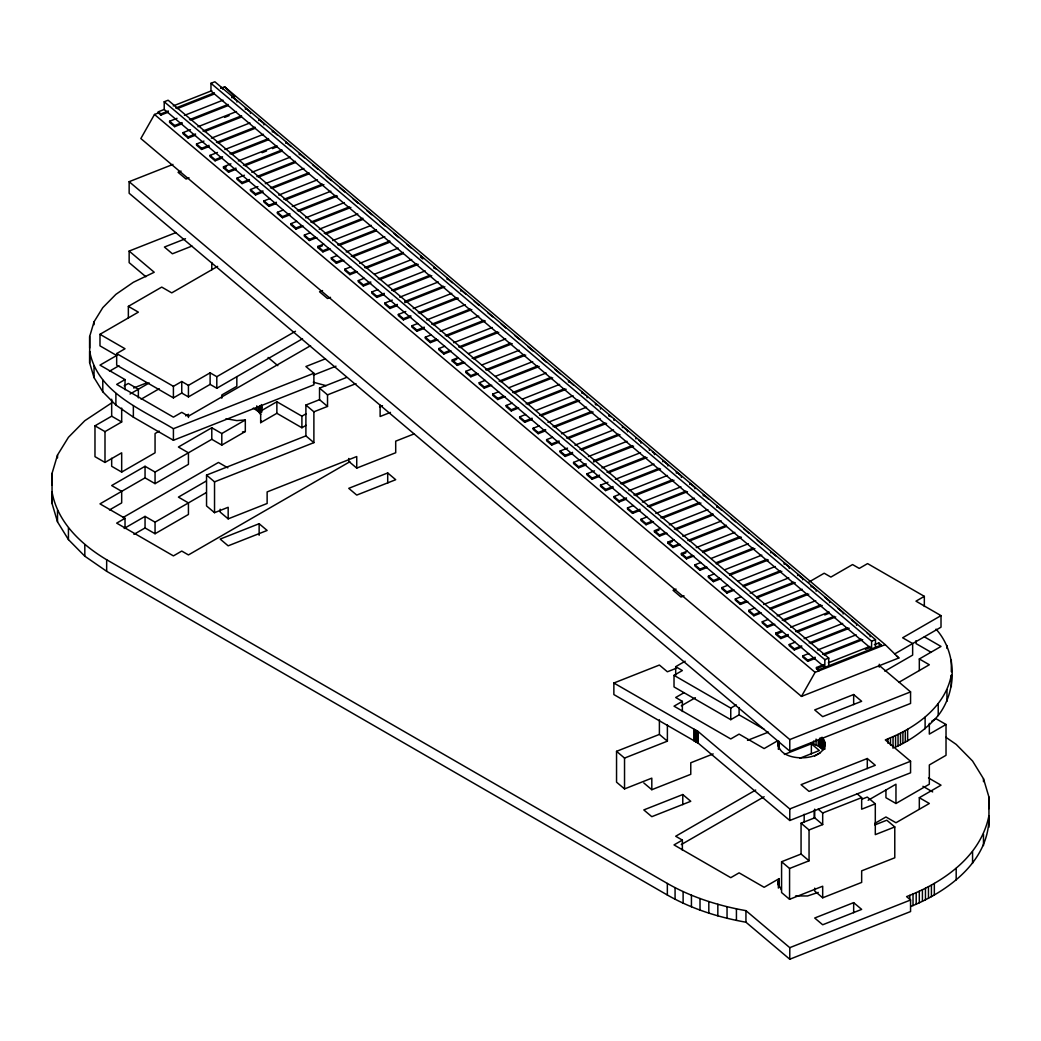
<?xml version="1.0" encoding="UTF-8"?>
<svg xmlns="http://www.w3.org/2000/svg" width="1041" height="1041" viewBox="0 0 1041 1041"><rect width="100%" height="100%" fill="white"/><g stroke="black" fill="none" stroke-linecap="round" stroke-linejoin="round"><path stroke-width="1.5" d="M910.888 906.451C949.028 890.771 989.874 860.517 988.95 815.663C980.739 856.548 943.393 882.313 906.581 896.626L910.563 899.997L910.563 911.552L789.781 959.229L745.942 922.209C718.55 917.355 691.562 908.871 667.346 895.013L106.663 571.301L84.815 556.206L68.433 539.589L57.515 521.879L52.05 503.519L52.05 473.382L57.515 455.021L68.433 437.311L84.815 420.694L112.233 402.516M325.469 358.794L305.898 366.523L313.888 373.264L313.888 384.832L173.418 440.278L133.365 417.155L115.889 405.079L102.786 391.78L94.041 377.61L89.669 362.932L89.669 336.503L94.041 321.812L102.786 307.655L115.889 294.356L133.365 282.28L154.224 272.248L129.149 251.063L175.955 232.585M206.547 475.099L214.537 481.853L313.888 442.633L305.898 435.88L206.547 475.099L206.547 505.939L214.537 512.679L228.174 507.292L228.174 518.86L267.134 503.48L267.134 491.925L356.738 456.544L356.738 468.112L395.71 452.731L395.697 441.163L414.37 433.798M214.537 512.679L214.537 481.853M220.171 509.218L220.171 512.107L228.174 518.86M305.898 435.88L305.898 405.053L319.535 399.666L327.525 406.419L313.888 411.807L305.898 405.053M313.888 442.633L313.888 411.807M348.748 458.469L348.748 461.358L356.738 468.112M380.121 405.131L380.121 416.491L390.466 412.405M713.176 753.918L690.769 762.767L690.769 774.322L651.809 789.703L651.809 778.148L624.535 788.909L616.545 782.168L616.545 751.329L659.395 734.412L667.385 741.166L624.535 758.082L616.545 751.329M951.331 686.631L951.331 675.075C945.814 703.976 920.986 723.638 895.559 735.558L895.559 747.113C911.786 739.683 926.464 728.921 938.227 715.492C957.317 690.977 957.056 652.382 936.041 629.141M988.95 827.231L988.95 797.081L983.485 778.72L972.567 761.023L956.185 744.393L945.905 737.288M778.369 749.351L778.408 741.543C775.311 765.773 837.537 761.765 822 737.236L822 748.804L822.95 749.845L822.95 738.29M682.362 850.211L682.362 840.1L674.021 844.915L730.756 877.667L739.097 872.852L764.133 887.296L779.123 878.643L778.03 883.562L781.323 889.782M306.067 425.34L301.903 427.76L276.867 413.303L260.666 422.659L261.369 421.032M158.961 112.701L154.484 114.471L140.847 138.544L801.466 696.416L898.864 657.964L885.227 644.652L224.609 86.793L221.629 87.964M801.466 696.416L815.103 672.343L885.227 644.652M128.355 317.921L128.355 306.366L161.732 287.095L171.739 292.872L217.634 266.379M116.67 355.501L99.988 345.859L99.988 334.304L138.362 312.144L128.355 306.366M302.515 338.767L216.801 388.254L210.126 384.402L188.434 396.92L181.759 393.069L173.405 397.883L116.67 365.131L116.67 353.576L125.024 348.748L99.988 334.304M117.62 354.955L99.988 365.131L125.024 379.588L125.024 389.698M109.474 371.208L118.973 365.729M125.024 379.588L116.67 384.402L173.418 417.155L181.759 412.34L188.434 416.192L310.569 345.677M124.178 385.847L128.355 383.439L138.362 389.217L138.362 397.883M130.021 394.032L149.214 382.958M111.673 458.261L111.673 466.29L121.68 472.067L121.68 452.809L104.998 462.438L94.978 456.661L94.978 425.821L111.673 416.192L121.68 421.969L121.68 408.098M141.147 399.171L159.221 388.735M116.67 353.576L173.405 386.328L181.759 381.513L188.434 385.365L210.126 372.834L216.801 376.686L295.488 331.259M94.978 425.821L104.998 431.612L121.68 421.969M159.221 431.13L155.057 433.537L155.057 452.809L121.68 472.067M185.649 415.866L188.434 414.266L188.434 417.48M226.027 418.69L236.788 420.59L245.312 419.965L245.312 431.521L221.798 445.093L211.791 439.315L155.057 472.067L145.05 466.29L111.673 485.561L121.68 491.339L121.68 502.907L109.474 509.947M245.312 419.965L221.798 433.537L211.791 427.76L178.414 447.018L188.434 452.809L188.434 464.364L155.057 483.636L145.05 477.858L99.988 503.87L125.024 518.314L125.024 528.438M306.067 413.784L301.903 416.192L276.867 401.748L260.666 411.104L261.707 407.825L261.369 404.572M122.916 517.611L218.467 462.438L227.81 467.838M125.024 518.314L116.67 523.129L173.418 555.894L181.759 551.066L188.434 554.931L349.867 461.723M124.191 528.438L145.05 516.388L155.057 522.166L206.235 492.627M206.235 481.059L178.414 497.117L188.434 502.907L188.434 514.462L155.057 533.734L145.05 527.956L133.925 534.371M808.74 582.153L824.199 573.227L830.874 577.078L852.566 564.56L859.241 568.412L867.582 563.597L924.33 596.35L924.33 606.461M675.687 675.349L675.687 666.682L685.173 661.204M764.133 729.299L739.097 714.855L730.756 719.669L674.021 686.917L674.021 675.349L682.362 670.534L675.687 666.682M684.119 692.642L675.687 697.509L682.362 701.361L682.362 711.484M682.362 701.361L674.021 706.175L730.756 738.941L739.097 734.113L764.133 748.57L777.757 740.698M681.308 705.824L695.349 697.717M674.021 675.349L730.756 708.101L736.312 704.9M924.33 596.35L915.976 601.164L941.012 615.621L941.012 627.176L894.57 653.995M941.012 615.621L902.625 637.782L912.645 643.559L912.645 655.114L884.837 671.172M919.32 670.534L919.32 658.966L941.012 646.448L924.33 636.819M898.734 682.415L929.327 664.757L919.32 658.966M755.701 790.041L675.687 836.248L682.362 840.1M814.674 756L820.282 752.76M681.308 844.563L764.133 796.742M931.838 721.114L936.002 718.706L946.022 724.484L946.022 755.311L929.327 764.953L929.327 784.211L895.963 803.483L885.943 797.705L885.943 789.677M946.022 724.484L929.327 734.113L929.327 723.326M868.142 800.269L895.963 784.211L895.963 803.483M874.817 823.392L885.943 816.977L895.963 822.754L929.327 803.483L919.32 797.705L919.32 809.26M919.32 797.705L941.012 785.174L928.494 777.952M818.239 892.41L807.543 895.963L795.571 895.95M676.429 668.218L667.385 671.783L659.395 665.043L613.865 683.013L613.865 694.568L698.134 743.105L789.781 820.49L910.563 772.812L910.563 761.257L885.305 739.93L895.559 735.558M164.218 101.771L824.836 659.63L824.836 667.346L164.218 109.474L164.218 101.771L168.121 100.222L828.74 658.094L828.74 665.798M210.972 83.306L871.59 641.178L871.59 648.881L210.972 91.022L210.972 83.306L214.875 81.771L875.494 639.642L875.494 647.346M168.33 112.142L160.9 115.07L158.375 112.935L158.375 111.777L164.309 109.435M173.222 105.922L211.804 90.684M158.375 111.777L160.9 113.911L168.33 110.984M175.747 108.056L214.342 92.831M177.23 108.628L214.342 93.976M182.071 123.749L174.654 126.677L169.592 122.409L169.592 121.25L177.009 118.323M184.426 115.395L223.021 100.157M169.592 121.25L174.654 125.519L182.071 122.591M189.488 119.663L228.083 104.438M190.971 120.236L228.083 105.583M195.552 135.135L188.135 138.063L183.073 133.795L183.073 132.636L190.49 129.709M197.907 126.768L236.502 111.543M224.622 117.386L229.085 115.629M183.073 132.636L188.135 136.905L195.552 133.977M202.969 131.049L241.564 115.811M204.452 131.621L241.564 116.969M209.033 146.521L201.603 149.449L196.541 145.167L196.541 144.009L203.971 141.082M211.388 138.154L249.983 122.929M196.541 144.009L201.603 148.29L209.033 145.363M216.45 142.435L255.045 127.197M217.933 142.994L255.045 128.355M879.515 665.68L910.563 691.888L910.563 703.456L789.781 751.121L129.149 193.262L129.149 181.694L172.936 164.413M222.514 157.894L215.084 160.821L210.022 156.553L210.022 155.395L217.452 152.467M224.869 149.54L263.464 134.302M181.056 171.114L178.05 172.299L186.053 179.052L189.046 177.868M210.022 155.395L215.084 159.676L222.514 156.749M229.931 153.808L268.526 138.583M231.414 154.38L268.526 139.741M235.982 169.28L228.565 172.207L223.503 167.939L223.503 166.781L230.92 163.853M238.35 160.926L276.932 145.688M223.503 167.939L226.47 166.768M262.098 152.702L266.548 150.945M272.482 148.603L276.932 146.846M223.503 166.781L228.565 171.049L235.982 168.121M243.412 165.194L281.994 149.956M244.895 165.766L281.994 151.114M249.463 180.666L242.046 183.593L236.984 179.312L236.984 178.167L244.401 175.226M251.831 172.299L290.413 157.074M236.984 178.167L242.046 182.435L249.463 179.507M256.893 176.58L295.475 161.342M258.376 177.152L295.475 162.5M262.944 192.051L255.526 194.979L250.465 190.698L250.465 189.54L257.882 186.612M265.299 183.684L303.894 168.447M250.465 189.54L255.526 193.821L262.944 190.893M270.361 187.966L308.956 172.728M271.844 188.525L308.956 173.886M276.425 203.424L269.007 206.352L263.946 202.084L263.946 200.926L269.879 198.584M278.78 195.07L317.375 179.833M263.946 200.926L269.007 205.194L276.425 202.266M283.842 199.338L322.437 184.114M185.493 238.727L164.413 247.042L172.403 253.796L191.973 246.066M285.325 199.911L323.92 184.673M289.905 214.81L282.475 217.738L277.413 213.47L277.413 212.312L283.36 209.97M292.261 206.456L330.856 191.219M277.413 212.312L282.475 216.58L289.905 213.652M297.323 210.724L335.918 195.487M298.806 211.297L337.401 196.059M303.386 226.196L295.956 229.124L290.894 224.843L290.894 223.685L296.841 221.343M305.742 217.829L344.337 202.605M290.894 223.685L295.956 227.966L301.903 225.624M310.804 222.11L349.399 206.873M312.287 222.683L350.882 207.445M316.854 237.569L309.437 240.51L304.375 236.229L304.375 235.071L310.309 232.729M319.223 229.215L357.818 213.978M304.375 235.071L309.437 239.352L315.371 237.01M324.285 233.483L362.867 218.259M325.768 234.056L362.867 219.417M330.335 248.955L322.918 251.883L317.856 247.615L317.856 246.457L323.79 244.114M332.704 240.601L371.286 225.363M317.856 247.615L322.307 245.858M317.856 246.457L322.918 250.725L328.852 248.383M337.765 244.869L376.348 229.645M339.249 245.442L376.348 230.79M343.816 260.341L336.399 263.269L331.337 258.988L331.337 257.843L337.271 255.5M346.172 251.974L384.767 236.749M331.337 257.843L336.399 262.111L342.333 259.769M351.233 256.255L389.828 241.018M352.73 256.828L389.828 242.176M357.297 271.727L349.88 274.655L344.818 270.374L344.818 269.216L350.752 266.873M359.652 263.36L398.248 248.122M344.818 269.216L349.88 273.497L355.814 271.154M364.714 267.641L403.309 252.403M366.198 268.201L403.309 253.562M322.528 290.582L319.535 291.766L327.525 298.52L330.517 297.336M370.778 283.1L363.348 286.028L358.299 281.76L358.299 280.602L364.233 278.259M374.617 274.16L411.729 259.508M358.299 280.602L363.348 284.883L370.778 281.942M378.195 279.014L416.79 263.789M379.679 279.587L418.274 264.349M384.259 294.486L376.829 297.414L371.767 293.146L371.767 291.987L377.714 289.645M388.098 285.546L425.209 270.894M133.677 388.007L147.275 382.646M371.767 291.987L376.829 296.256L384.259 293.328M391.676 290.4L430.271 275.162M393.16 290.973L431.755 275.735M397.363 305.547L389.933 308.487L384.884 304.206L384.884 303.048L392.301 300.12M399.718 297.192L438.313 281.955M384.884 303.048L389.933 307.329L397.363 304.401M404.78 301.474L443.375 286.236M404.78 302.619L444.858 286.809M410.844 316.932L403.414 319.86L398.352 315.592L398.352 314.434L405.782 311.506M413.199 308.578L451.794 293.341M398.352 314.434L403.414 318.702L410.844 315.774M418.261 312.847L456.856 297.622M419.744 313.419L458.339 298.181M424.312 328.318L416.894 331.246L411.833 326.978L411.833 325.82L417.766 323.478M426.68 319.964L465.275 304.727M411.833 325.82L416.894 330.088L424.312 327.16M431.742 324.232L470.337 308.995M433.225 324.805L471.82 309.567M89.669 362.932L89.669 351.364C97.49 392.652 141.628 409.425 173.418 428.71L313.888 373.264M313.419 375.111L335.996 366.198M437.793 339.704L430.375 342.632L425.314 338.351L425.314 337.193L431.247 334.851M440.161 331.337L478.743 316.113M425.314 337.193L430.375 341.474L436.309 339.132M445.223 335.618L483.805 320.381M446.706 336.191L485.288 320.953M319.535 399.666L319.535 388.111L346.51 377.467M451.274 351.077L443.856 354.005L438.795 349.737L438.795 348.579L444.728 346.237M453.642 342.723L492.224 327.486M319.535 388.111L327.525 394.864L355.996 383.622M438.795 348.579L443.856 352.86L449.79 350.518M458.691 346.991L497.286 331.767M460.187 347.564L498.769 332.339M464.754 362.463L457.337 365.391L452.275 361.123L452.275 359.965L458.209 357.623M468.593 353.524L505.705 338.872M452.275 361.123L456.726 359.366M452.275 359.965L457.337 364.233L463.271 361.891M472.172 358.377L510.767 343.14M473.655 358.95L512.25 343.712M478.235 373.849L470.805 376.777L465.756 372.496L465.756 371.351L471.69 369.008M482.074 364.897L519.186 350.257M379.523 406.823L382.476 405.652M465.756 371.351L470.805 375.619L476.752 373.277M485.653 369.763L524.248 354.526M487.136 370.336L525.731 355.098M491.716 385.235L484.286 388.163L479.224 383.882L479.224 382.724L485.171 380.381M495.555 376.282L532.667 361.63M479.224 382.724L484.286 387.005L490.233 384.663M499.133 381.149L537.729 365.911M500.617 381.709L539.212 366.484M505.197 396.608L497.767 399.536L492.705 395.268L492.705 394.11L498.639 391.767M509.036 387.668L546.148 373.016M492.705 394.11L497.767 398.391L503.701 396.035M512.614 392.522L551.21 377.297M514.098 393.095L552.693 377.857M518.665 407.994L511.248 410.922L506.186 406.654L506.186 405.496L512.12 403.153M522.517 399.054L559.616 384.402M506.186 405.496L511.248 409.764L517.182 407.421M526.095 403.908L564.677 388.67M527.579 404.481L566.161 389.243M532.146 419.38L524.729 422.308L519.667 418.027L519.667 416.881L525.601 414.526M535.998 410.427L573.097 395.788M259.131 523.714L220.171 539.082L228.161 545.835L267.134 530.455L259.131 523.714L259.131 535.269M387.707 472.952L348.748 488.333L356.738 495.087L395.71 479.706L387.707 472.952L387.707 483.076M519.667 416.881L524.729 421.15L532.146 418.222M539.576 415.294L578.158 400.056M541.06 415.866L579.642 400.629M545.627 430.753L538.21 433.694L533.148 429.413L533.148 428.254L539.082 425.912M547.982 422.399L586.577 407.161M533.148 428.254L538.21 432.535L545.627 429.608M553.044 426.667L591.639 411.442M554.528 427.239L593.123 412.015M559.108 442.139L551.691 445.067L546.629 440.798L546.629 439.64L552.563 437.298M561.463 433.785L600.058 418.547M546.629 439.64L551.691 443.908L559.108 440.981M566.525 438.053L605.12 422.828M568.009 438.625L606.604 423.388M572.589 453.525L565.159 456.452L560.097 452.184L560.097 451.026L567.527 448.098M574.944 445.158L613.539 429.933M560.097 451.026L565.159 455.294L572.589 452.367M580.006 449.439L618.601 434.201M581.49 450.011L620.085 434.774M586.07 464.911L578.64 467.838L573.578 463.557L573.578 462.399L581.008 459.471M588.425 456.544L627.02 441.319M573.578 462.399L578.64 466.68L586.07 463.752M593.487 460.825L632.082 445.587M593.487 461.97L633.566 446.16M599.538 476.284L592.121 479.211L587.059 474.943L587.059 473.785L594.476 470.857M601.906 467.93L640.488 452.692M587.059 473.785L592.121 478.066L599.538 475.125M606.968 472.198L645.55 456.973M608.451 472.77L647.034 457.546M613.019 487.669L605.602 490.597L600.54 486.329L600.54 485.171L607.957 482.243M615.387 479.315L653.969 464.078M600.54 485.171L605.602 489.439L613.019 486.511M620.449 483.584L659.031 468.346M621.932 484.156L660.514 468.918M626.5 499.055L619.083 501.983L614.021 497.702L614.021 496.557L619.955 494.202M628.855 490.688L667.45 475.464M614.021 496.557L619.083 500.825L626.5 497.897M633.917 494.969L672.512 479.732M635.4 495.542L673.995 480.304M639.981 510.428L632.564 513.369L627.502 509.088L627.502 507.93L633.435 505.588M642.336 502.074L680.931 486.837M627.502 507.93L632.564 512.211L639.981 509.283M647.398 506.342L685.993 491.118M648.881 506.915L687.476 491.69M653.462 521.814L646.032 524.742L640.97 520.474L640.97 519.316L646.916 516.974M655.817 513.46L694.412 498.223M640.97 519.316L646.032 523.584L651.978 521.242M660.879 517.728L699.474 502.504M662.362 518.301L700.957 503.063M666.943 533.2L659.513 536.128L654.451 531.86L654.451 530.702L660.397 528.36M669.298 524.833L707.893 509.609M654.451 531.86L658.901 530.09M654.451 530.702L659.513 534.97L665.446 532.628M674.36 529.114L712.955 513.877M675.843 529.687L712.955 515.035M680.411 544.586L672.993 547.514L667.932 543.233L667.932 542.075L673.865 539.732M682.779 536.219L721.361 520.994M667.932 543.233L672.382 541.476M667.932 542.075L672.993 546.356L678.927 544.014M687.841 540.5L726.423 525.263M689.324 541.06L726.423 526.421M693.892 555.959L686.474 558.887L681.413 554.619L681.413 553.461L687.346 551.118M696.26 547.605L734.842 532.367M681.413 554.619L685.863 552.862M681.413 553.461L686.474 557.742L692.408 555.387M702.805 551.288L739.904 536.649M702.805 552.446L741.387 537.221M707.373 567.345L699.955 570.273L694.894 566.005L694.894 564.847L700.827 562.504M711.224 558.405L748.323 543.753M694.894 564.847L699.955 569.115L705.889 566.772M716.273 562.674L753.385 548.021M716.273 563.832L754.868 548.594M720.853 578.731L713.436 581.659L708.374 577.378L708.374 576.233L714.308 573.877M724.692 569.778L761.804 555.139M676.038 589.102L673.033 590.286L681.022 597.04L684.028 595.855M708.374 576.233L713.436 580.501L719.37 578.158M729.754 574.059L766.866 559.407M729.754 575.218L768.349 559.98M734.334 590.104L726.904 593.045L721.842 588.764L721.842 587.605L727.789 585.263M738.173 581.164L775.285 566.512M721.842 587.605L726.904 591.887L732.851 589.544M743.235 585.432L780.347 570.793M743.235 586.59L781.83 571.366M747.815 601.49L740.385 604.418L735.323 600.15L735.323 598.991L741.27 596.649M750.171 593.136L788.766 577.898M735.323 598.991L740.385 603.26L746.332 600.917M756.716 596.818L793.828 582.179M756.716 597.976L795.311 582.739M761.283 612.876L753.866 615.804L748.804 611.535L748.804 610.377L754.738 608.035M763.652 604.509L802.234 589.284M748.804 610.377L753.866 614.645L759.8 612.303M770.197 608.204L807.295 593.552M770.197 609.362L808.792 594.125M774.764 624.262L767.347 627.189L762.285 622.908L762.285 621.75L768.219 619.408M777.133 615.895L815.715 600.67M762.285 621.75L767.347 626.031L773.281 623.689M782.194 620.176L820.776 604.938M783.678 620.735L822.26 605.511M788.245 635.635L780.828 638.562L775.766 634.294L775.766 633.136L781.7 630.794M790.6 627.281L829.196 612.043M777.25 633.709L781.7 631.952M824.745 614.958L829.196 613.201M775.766 633.136L780.828 637.417L788.245 634.49M795.662 631.549L834.257 616.324M797.146 632.121L835.741 616.897M801.726 647.021L794.309 649.948L789.247 645.68L789.247 644.522L795.181 642.18M804.081 638.667L842.676 623.429M789.247 644.522L794.309 648.79L801.726 645.862M809.143 642.935L847.738 627.697M810.627 643.507L849.222 628.27M815.207 658.406L807.777 661.334L802.715 657.053L802.715 655.908L808.662 653.566M817.562 650.039L856.157 634.815M802.715 655.908L807.777 660.176L815.207 657.248M822.624 654.321L861.219 639.083M824.108 654.893L862.703 639.655M824.836 659.63L828.74 658.094M871.59 641.178L875.494 639.642M816.469 667.515L818.994 669.649L818.994 670.807L816.469 668.66L816.469 667.515L823.886 664.574M828.337 662.818L869.899 646.422M874.349 644.665L878.812 642.909L881.337 645.043L881.337 646.201L878.812 644.054L878.812 642.909M816.469 668.66L822.403 666.318M865.448 649.337L869.899 647.58M818.994 669.649L881.337 645.043M853.659 694.542L814.7 709.923L822.689 716.663L861.662 701.296L853.659 694.542L853.659 704.653M747.516 740.359L768.427 732.109M129.149 181.694L789.781 739.565L910.563 691.888M682.779 794.543L643.806 809.924L651.809 816.678L690.769 801.297L682.779 794.543L682.779 804.667M784.38 754.439L811.355 743.795L819.345 750.548L799.865 758.225M867.296 758.525L801.063 784.667L809.052 791.42L875.299 765.278L867.296 758.525L867.296 768.635M613.865 683.013L698.134 731.537L789.781 808.935L910.563 761.257M818.122 809.156L822.689 813.008L861.662 797.627L861.662 809.195L875.299 803.808L875.299 834.635L894.779 826.944L894.779 857.784L861.662 870.849L861.662 882.417L822.689 897.797L814.7 891.044L814.7 888.155M801.063 823.21L814.7 817.823L822.689 824.576L809.052 829.95L801.063 823.21L801.063 854.036L809.052 860.79L789.572 868.48L781.583 861.727L801.063 854.036M861.844 799.215L867.296 797.068L875.299 803.808M874.791 824.94L886.789 820.204L894.779 826.944M781.583 861.727L781.583 892.553L789.572 899.307L822.689 886.229L822.689 897.797M853.659 902.638L814.7 918.019L822.689 924.772L861.662 909.392L853.659 902.638L853.659 912.762M52.05 503.519L52.05 491.964C57.424 522.283 81.289 544.586 106.663 559.746L667.346 883.445C691.562 897.316 718.55 905.787 745.942 910.654L789.781 947.661L910.563 899.997M242.488 431.937L245.312 431.521M313.276 382.203L326.119 385.664M811.147 743.17L818.239 745.968L822 748.804M253.314 408.137L258.389 411.559L260.692 414.539M931.279 652.382L915.989 643.559L915.989 640.67M922.938 786.306L932.671 791.928M896.392 655.869L898.864 657.964M223.242 89.305L220.718 87.171L220.718 88.329M235.982 100.066L231.935 96.644L231.935 97.802M277.426 135.07L272.365 130.789L272.365 131.947M290.907 146.443L285.846 142.175L285.846 143.333M304.388 157.829L299.327 153.561L299.327 154.706M312.807 164.933L317.856 169.215M326.275 176.319L331.337 180.587M339.756 187.705L344.818 191.973M353.237 199.078L358.299 203.359M366.718 210.464L371.78 214.745M380.199 221.85L385.261 226.118M393.68 233.236L398.742 237.504M407.148 244.609L411.208 248.031M423.674 258.558L420.629 255.995L420.629 257.153L422.659 258.858M436.14 269.085L434.11 267.381L434.11 268.539M452.275 282.723L447.214 278.441L447.214 279.6M465.756 294.096L460.695 289.827L460.695 290.986M474.175 301.213L479.237 305.481M487.656 312.586L492.718 316.867M501.137 323.972L506.199 328.253M514.605 335.358L519.667 339.626M528.086 346.744L533.148 351.012M541.567 358.117L546.629 362.398M555.048 369.503L560.11 373.784M573.591 385.157L568.529 380.889L568.529 382.047M585.042 394.838L582.01 392.262L582.01 393.42M597.508 405.365L595.478 403.648L595.478 404.806M610.989 416.738L608.959 415.034L608.959 416.192M638.953 440.356L640.983 442.074L640.983 443.232M652.434 451.742L654.464 453.46L654.464 454.605M708.374 498.977L703.313 494.709L703.313 495.867M721.855 510.363L716.794 506.095L716.794 507.253M731.289 518.327L735.336 521.749M743.755 528.854L748.817 533.135M757.236 540.24L762.285 544.508M775.766 555.894L770.704 551.626L770.704 552.771M824.628 597.144L829.69 601.425L829.69 602.583M838.109 608.53L843.171 612.811L843.171 613.956M851.577 619.915L856.639 624.184L856.639 625.342M867.088 633.006L870.12 635.57L870.12 636.728M154.484 114.471L815.103 672.343M857.094 793.776L861.662 797.627M268.11 357.479L277.804 365.664M145.87 276.75L129.149 262.631L129.149 251.063M643.819 782.962L651.809 789.703M224.609 86.793L234.837 96.774M988.95 797.081L988.95 808.649M983.485 778.72L983.485 781.622M983.485 834.023L983.485 845.591M972.567 851.733L972.567 863.301M956.185 868.35L956.185 879.918M951.331 660.215L951.331 671.77M946.959 645.524L946.959 648.413M946.959 689.767L946.959 701.322M938.227 703.924L938.227 715.492M934.337 883.445L934.337 895.013M931.422 885.097L931.422 896.652M928.468 886.685L928.468 898.253M925.462 888.233L925.462 899.801M925.111 717.223L925.111 728.778M922.417 889.743L922.417 901.298M919.32 891.2L919.32 902.768M916.197 892.618L916.197 904.187M913.022 893.998L913.022 905.566M909.821 895.338L909.821 899.671M907.635 729.299L907.635 740.867M905.293 730.626L905.293 742.181M902.911 731.914L902.911 743.469M900.504 733.163L900.504 744.718M898.045 734.373L898.045 745.942M893.048 736.703L893.048 748.258M890.497 737.809L890.497 745.031M887.908 738.889L887.908 743.222M879.268 664.275L879.268 667.164M825.058 742.845L825.058 745.733M824.784 741.66L824.784 749.312M824.342 740.502L824.342 749.182M823.73 739.383L823.73 749.494M822.689 813.008L822.689 824.576M820.894 737.679L820.894 747.802M819.644 738.186L819.644 746.852M818.239 740.19L818.239 745.968M816.209 591.197L816.209 590.039L811.147 585.771L811.147 586.929M816.053 739.084L816.053 744.862M814.7 809.156L814.7 817.823M814.192 810.327L814.192 818.447M813.685 741.036L813.685 743.925M811.355 743.795L811.355 753.905M809.052 829.95L809.052 860.79M807.777 660.176L807.777 661.334M804.173 814.283L804.173 822.403M802.728 579.811L802.728 578.653L797.666 574.385L797.666 575.543M794.309 648.79L794.309 649.948M789.781 739.565L789.781 751.121M789.781 808.935L789.781 820.49M789.572 868.48L789.572 899.307M789.781 947.661L789.781 959.229M789.247 568.438L789.247 567.28L784.185 562.999L784.185 564.157M780.828 637.417L780.828 638.562M779.123 741.361L779.123 748.583M779.123 878.643L779.123 887.322M778.408 880.283L778.369 888.077M778.043 743.196L778.043 746.085M778.043 881.922L778.043 884.811M767.347 626.031L767.347 627.189M753.866 614.645L753.866 615.804M745.942 910.654L745.942 922.209M740.385 603.26L740.385 604.418M739.097 707.62L739.097 714.855M736.429 908.832L736.429 920.387M730.756 708.101L730.756 719.669M726.904 591.887L726.904 593.045M727.047 906.698L727.047 918.266M717.835 904.278L717.835 915.846M713.436 580.501L713.436 581.659M708.817 901.558L708.817 913.126M700.007 898.539L700.007 910.094M699.955 569.115L699.955 570.273M698.134 731.537L698.134 743.105M697.665 731.289L697.665 742.858M697.21 731.055L697.21 742.61M696.754 730.808L696.754 742.363M696.299 730.561L696.299 742.116M695.843 730.314L695.843 741.869M695.388 730.066L695.388 741.621M694.894 488.763L694.894 487.604L689.832 483.323L689.832 484.481M694.946 729.806L694.946 741.374M694.49 729.559L694.49 741.114M694.048 729.299L694.048 740.867M691.432 895.221L691.432 906.776M686.474 557.742L686.474 558.887M683.117 891.59L683.117 903.159M681.413 477.377L681.413 476.218L676.364 471.95L676.364 473.095M675.075 887.674L675.075 899.229M672.993 546.356L672.993 547.514M667.945 465.991L667.945 464.833L662.883 460.564L662.883 461.723M667.385 724.939L667.385 741.166M667.346 883.445L667.346 895.013M659.513 534.97L659.513 536.128M659.395 719.812L659.395 734.412M649.402 449.178L649.402 450.337M646.032 523.584L646.032 524.742M635.921 437.793L635.921 438.951M632.564 512.211L632.564 513.369M627.502 431.846L627.502 430.688L622.44 426.42L622.44 427.565M624.535 758.082L624.535 788.909M619.083 500.825L619.083 501.983M614.021 419.302L614.021 420.46M605.602 489.439L605.602 490.597M600.54 407.929L600.54 409.087M592.121 478.066L592.121 479.211M587.072 396.543L587.072 397.701M578.64 466.68L578.64 467.838M565.159 455.294L565.159 456.452M551.691 443.908L551.691 445.067M538.21 432.535L538.21 433.694M524.729 421.15L524.729 422.308M511.248 409.764L511.248 410.922M497.767 398.391L497.767 399.536M484.286 387.005L484.286 388.163M470.805 375.619L470.805 376.777M457.337 364.233L457.337 365.391M443.856 352.86L443.856 354.005M430.375 341.474L430.375 342.632M416.894 330.088L416.894 331.246M403.414 318.702L403.414 319.86M389.933 307.329L389.933 308.487M376.829 296.256L376.829 297.414M363.348 284.883L363.348 286.028M349.88 273.497L349.88 274.655M336.399 262.111L336.399 263.269M327.525 394.864L327.525 406.419M322.918 250.725L322.918 251.883M309.437 239.352L309.437 240.51M301.903 416.192L301.903 427.76M295.956 227.966L295.956 229.124M282.475 216.58L282.475 217.738M276.867 401.748L276.867 413.303M269.007 205.194L269.007 206.352M263.946 124.842L263.946 123.684L258.884 119.403L258.884 120.561M261.707 406.185L261.707 412.158M261.369 406.016L261.369 412.366M260.692 405.873L260.666 422.659M259.703 405.795L259.703 413.017M258.389 407.226L258.389 411.559M256.763 405.86L256.763 410.193M255.526 193.821L255.526 194.979M250.465 113.456L250.465 112.298L245.403 108.03L245.403 109.188M242.046 182.435L242.046 183.593M236.984 100.912L236.984 102.07M236.828 376.595L236.828 386.328L221.798 394.994L221.798 398.209M228.565 171.049L228.565 172.207M221.798 433.537L221.798 445.093M216.801 376.686L216.801 388.254M215.084 159.676L215.084 160.821M211.791 262.527L211.791 269.749M211.791 427.76L211.791 439.315M210.126 372.834L210.126 384.402M201.603 148.29L201.603 149.449M188.434 385.365L188.434 396.92M188.135 136.905L188.135 138.063M181.759 381.513L181.759 393.069M174.654 125.519L174.654 126.677M173.405 386.328L173.405 397.883M173.418 428.71L173.418 440.278M160.9 113.911L160.9 115.07M155.057 472.067L155.057 483.636M155.057 522.166L155.057 533.734M145.05 466.29L145.05 477.858M145.05 516.388L145.05 527.956M133.365 405.6L133.365 417.155M115.889 393.511L115.889 405.079M111.673 399.237L111.673 416.192M106.663 559.746L106.663 571.301M104.998 431.612L104.998 462.438M102.786 380.225L102.786 391.78M94.041 321.812L94.041 324.701M94.041 366.055L94.041 377.61M89.669 336.503L89.669 348.058M84.815 544.651L84.815 556.206M68.433 528.021L68.433 539.589M57.515 455.021L57.515 457.91M57.515 510.324L57.515 521.879M52.05 473.382L52.05 484.937"/></g></svg>
